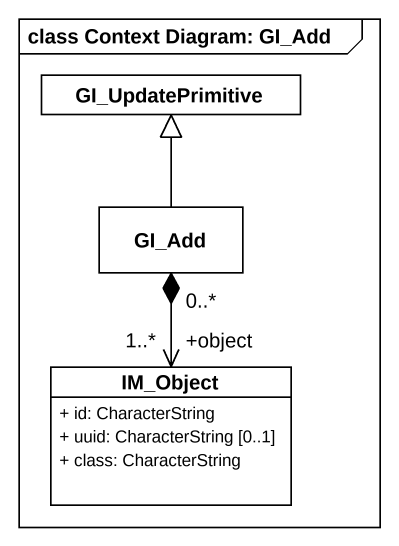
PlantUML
@startuml
mainframe class Context Diagram: GI_Add
hide circle
hide empty members
skinparam classAttributeIconSize 0
class GI_UpdatePrimitive
class GI_Add
class IM_Object {
  + id: CharacterString
  + uuid: CharacterString [0..1]
  + class: CharacterString
}
GI_Add -up-|> GI_UpdatePrimitive
GI_Add "0..*" *--> "+object\n1..*" IM_Object
@enduml
